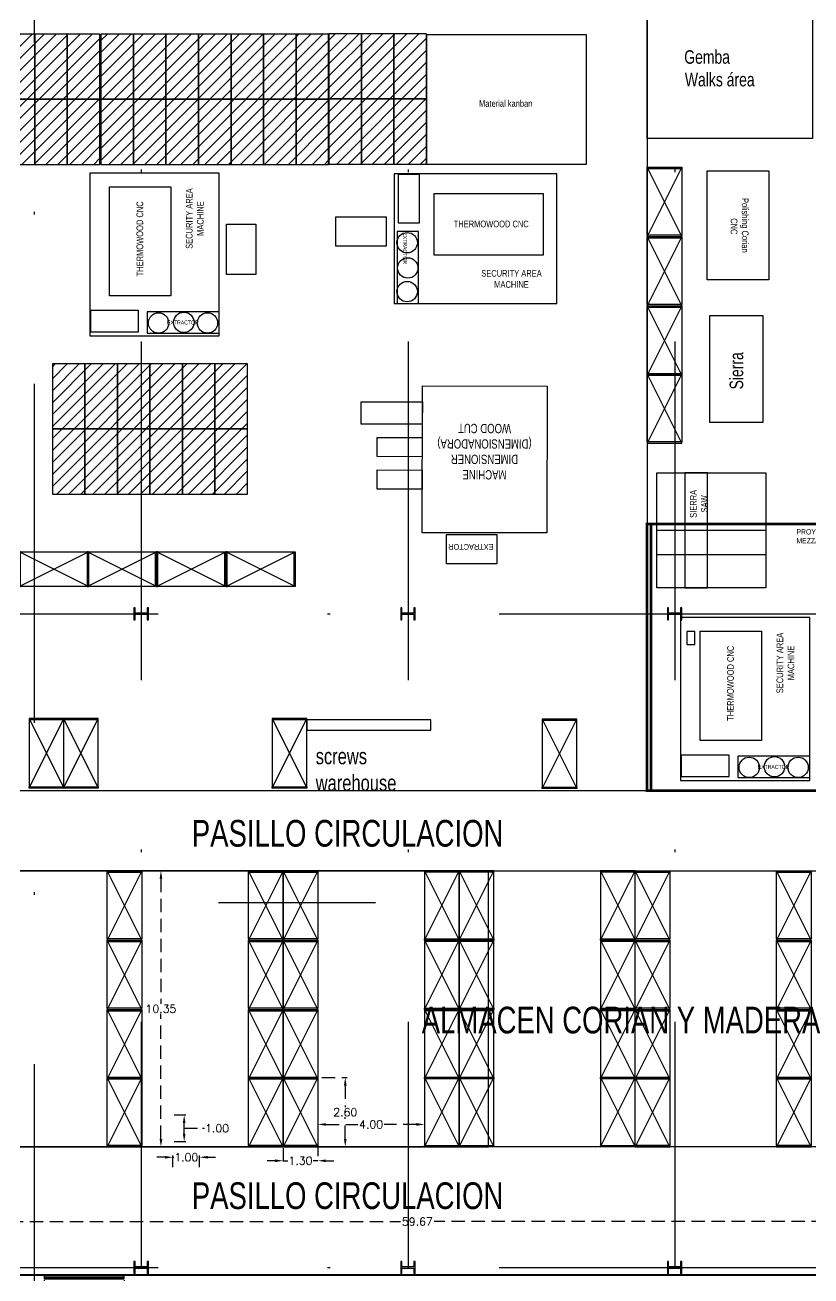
# Model space of a CAD drawing. Header units: millimetres. Extents: x 1263 to 3002, y 1308 to 2683.
# Drawn here: x 1350.77 to 1380.25, y 1355.05 to 1401.95 of the extents above; entities that cross this region are included whole.
import ezdxf

# ---------------------------------------------------------------- set-up
doc = ezdxf.new("R2010")
doc.units = ezdxf.units.MM
doc.header["$PDMODE"] = 34
doc.linetypes.add('DASHDOT', pattern=[25.4, 12.7, -6.35, 0, -6.35])
doc.linetypes.add('DASHED2', pattern=[0.375, 0.25, -0.125])
for name, color, linetype in [('1- 2', 223, 'Continuous'), ('1- muro de carga', 5, 'Continuous'), ('DIM GENERAL', 1, 'Continuous'), ('ejes', 140, 'DASHDOT'), ('LINEA LIMITE DE ZONIFICACION', 2, 'Continuous'), ('LINEA PROYECCION', 1, 'DASHED2')]:
    doc.layers.add(name, color=color, linetype=linetype)
doc.styles.add('ARRAY BASE$0$Standard', font='arial.ttf')
doc.styles.get("Standard").update_dxf_attribs({"font": 'arial.ttf'})
doc.styles.add('TEXTO GENERAL', font='swissc.ttf', dxfattribs={"width": 0.9, "height": 1})
doc.styles.add('TEXTOS', font='romans.shx')
doc.dimstyles.new('DIM-75P', dxfattribs={"dimtxt": 0.3, "dimasz": 0.3, "dimexe": 0.0675, "dimexo": 0.0468, "dimgap": 0.0375, "dimtad": 0, "dimtih": 1, "dimtoh": 1, "dimzin": 0, "dimdsep": 46, "dimtxsty": 'TEXTOS', "dimcen": 0.3, "dimclrd": 1, "dimclre": 1, "dimclrt": 2, "dimadec": 0, "dimazin": 0, "dimtfac": 1, "dimtmove": 1, "dimatfit": 3, "dimldrblk": 'flecha', "dimfxl": 0.045, "dimtolj": 1, "dimtzin": 0, "dimlwd": -1, "dimlwe": -1, "dimarcsym": 0})

# ---------------------------------------------------------------- blocks, each defined once
blk = doc.blocks.new('malla1x1')
at = {"color": 1, "linetype": 'Continuous', "ltscale": 0.01}
blk.add_lwpolyline([(80.173, 79.605), (0, 79.605), (0, 0), (101.556, 0)], close=True, dxfattribs=at)
blk = doc.blocks.new('planta conjunto')
at = {"layer": '1- 2', "lineweight": 25}
for points in [[(80.782, 25.012), (80.332, 25.012), (80.332, 25.209), (80.284, 25.209), (80.284, 24.759), (80.332, 24.759), (80.332, 24.964), (80.782, 24.964), (80.782, 24.759), (80.829, 24.759), (80.829, 25.209), (80.782, 25.209), (80.782, 25.012)], [(80.782, 25.012), (80.332, 25.012), (80.332, 25.209), (80.284, 25.209), (80.284, 24.759), (80.332, 24.759), (80.332, 24.964), (80.782, 24.964), (80.782, 24.759), (80.829, 24.759), (80.829, 25.209), (80.782, 25.209), (80.782, 25.012)], [(90.79, 25.012), (90.34, 25.012), (90.34, 25.209), (90.292, 25.209), (90.292, 24.759), (90.34, 24.759), (90.34, 24.964), (90.79, 24.964), (90.79, 24.759), (90.837, 24.759), (90.837, 25.209), (90.79, 25.209), (90.79, 25.012)], [(90.79, 25.012), (90.34, 25.012), (90.34, 25.209), (90.292, 25.209), (90.292, 24.759), (90.34, 24.759), (90.34, 24.964), (90.79, 24.964), (90.79, 24.759), (90.837, 24.759), (90.837, 25.209), (90.79, 25.209), (90.79, 25.012)], [(100.79, 25.012), (100.34, 25.012), (100.34, 25.209), (100.3, 25.209), (100.3, 24.759), (100.34, 24.759), (100.34, 24.964), (100.79, 24.964), (100.79, 24.759), (100.837, 24.759), (100.837, 25.209), (100.79, 25.209), (100.79, 25.012)], [(100.79, 25.012), (100.34, 25.012), (100.34, 25.209), (100.3, 25.209), (100.3, 24.759), (100.34, 24.759), (100.34, 24.964), (100.79, 24.964), (100.79, 24.759), (100.837, 24.759), (100.837, 25.209), (100.79, 25.209), (100.79, 25.012)], [(80.782, 0.502), (80.332, 0.502), (80.332, 0.699), (80.284, 0.699), (80.284, 0.249), (80.332, 0.249), (80.332, 0.454), (80.782, 0.454), (80.782, 0.249), (80.829, 0.249), (80.829, 0.699), (80.782, 0.699), (80.782, 0.502)], [(80.782, 0.502), (80.332, 0.502), (80.332, 0.699), (80.284, 0.699), (80.284, 0.249), (80.332, 0.249), (80.332, 0.454), (80.782, 0.454), (80.782, 0.249), (80.829, 0.249), (80.829, 0.699), (80.782, 0.699), (80.782, 0.502)], [(90.79, 0.502), (90.34, 0.502), (90.34, 0.699), (90.292, 0.699), (90.292, 0.249), (90.34, 0.249), (90.34, 0.454), (90.79, 0.454), (90.79, 0.249), (90.837, 0.249), (90.837, 0.699), (90.79, 0.699), (90.79, 0.502)], [(90.79, 0.502), (90.34, 0.502), (90.34, 0.699), (90.292, 0.699), (90.292, 0.249), (90.34, 0.249), (90.34, 0.454), (90.79, 0.454), (90.79, 0.249), (90.837, 0.249), (90.837, 0.699), (90.79, 0.699), (90.79, 0.502)], [(100.79, 0.502), (100.34, 0.502), (100.34, 0.699), (100.3, 0.699), (100.3, 0.249), (100.34, 0.249), (100.34, 0.454), (100.79, 0.454), (100.79, 0.249), (100.837, 0.249), (100.837, 0.699), (100.79, 0.699), (100.79, 0.502)], [(100.79, 0.502), (100.34, 0.502), (100.34, 0.699), (100.3, 0.699), (100.3, 0.249), (100.34, 0.249), (100.34, 0.454), (100.79, 0.454), (100.79, 0.249), (100.837, 0.249), (100.837, 0.699), (100.79, 0.699), (100.79, 0.502)]]:
    blk.add_lwpolyline(points, dxfattribs=at)
at = {"layer": '1- muro de carga', "lineweight": 25}
blk.add_lwpolyline([(6.09, 0.197), (0.197, 0.197), (0.197, 79.803), (140.923, 79.803), (162.306, 0.197), (7.291, 0.197)], dxfattribs=at)
at = {"layer": 'ejes'}
for p, q in [((80.562, 86.192), (80.562, 0.474)), ((90.57, 86.192), (90.57, 0.474)), ((100.578, 86.192), (100.578, 0.474)), ((76.545, 84.599), (76.545, -1.127)), ((-8.01, 24.984), (162.449, 24.984)), ((-8.01, 0.474), (162.449, 0.474))]:
    blk.add_line(p, q, dxfattribs=at)
blk.add_blockref('malla1x1', (60.75, 0.197))
blk = doc.blocks.new('ARRAY BASE$0$Rack madera')
for p, q in [((0.002, 0.002), (0.002, 1.302)), ((0.002, 1.302), (0.052, 1.302)), ((2.602, 1.302), (0.002, 0.002)), ((0.002, 1.302), (2.602, 0.002)), ((2.552, 1.302), (0.052, 1.302)), ((0.052, 1.302), (0.052, 0.002)), ((2.552, 0.002), (2.552, 1.302)), ((2.602, 1.302), (2.552, 1.302)), ((2.602, 0.002), (2.602, 1.302)), ((0.052, 0.002), (0.002, 0.002)), ((0.052, 0.002), (2.552, 0.002)), ((2.552, 0.002), (2.602, 0.002))]:
    blk.add_line(p, q)
blk = doc.blocks.new('*D72')
at = {"layer": 'Defpoints', "color": 0, "ltscale": 2, "transparency": 16777216}
for p in [(1357.32, 1359.505), (1356.32, 1359.091), (1357.32, 1359.091)]:
    blk.add_point(p, dxfattribs=at)
at = {"layer": 'LINEA PROYECCION', "color": 1, "ltscale": 2, "transparency": 16777216}
for p, q in [((1356.02, 1359.505), (1355.72, 1359.505)), ((1356.32, 1359.138), (1356.32, 1359.572)), ((1356.32, 1359.505), (1356.347, 1359.505)), ((1357.32, 1359.505), (1357.293, 1359.505)), ((1357.32, 1359.138), (1357.32, 1359.572)), ((1357.62, 1359.505), (1357.92, 1359.505))]:
    blk.add_line(p, q, dxfattribs=at)
for points in [[(1356.02, 1359.555), (1356.02, 1359.455), (1356.32, 1359.505)], [(1357.62, 1359.555), (1357.62, 1359.455), (1357.32, 1359.505)]]:
    blk.add_solid(points, dxfattribs=at)
at = {"layer": 'LINEA PROYECCION', "color": 2, "ltscale": 2, "transparency": 16777216, "insert": (1356.82, 1359.505), "char_height": 0.3, "attachment_point": 5, "style": 'TEXTOS'}
blk.add_mtext('\\A1;1.00', dxfattribs=at)
blk = doc.blocks.new('flecha')
at = {"ltscale": 6}
for points in [[(-0.02, 0.03), (-0.11, 0.13), (-0.12, 0.05), (-0.12, 0.21)], [(-0.02, -0.03), (-0.11, -0.13), (-0.12, -0.05), (-0.12, -0.21)]]:
    blk.add_hatch(color=256, dxfattribs=at).paths.add_polyline_path(points)
for p, q in [((0.01, -0.02), (-0.14, 0.24)), ((0.01, 0.02), (-0.14, -0.24)), ((-0.13, 0.24), (-0.13, 0.03)), ((-0.13, 0.03), (-0.1, 0.12)), ((0, 0), (-0.1, 0.12)), ((0, 0), (-0.1, -0.12)), ((-0.13, -0.02), (-0.13, -0.24)), ((-0.13, -0.02), (-0.1, -0.12))]:
    blk.add_line(p, q, dxfattribs=at)
for points in [[(-0.02, 0.03), (-0.11, 0.13), (-0.12, 0.05), (-0.12, 0.21)], [(-0.02, -0.03), (-0.11, -0.13), (-0.12, -0.05), (-0.12, -0.21)]]:
    blk.add_lwpolyline(points, close=True, dxfattribs=at)
blk = doc.blocks.new('*D73')
at = {"layer": 'Defpoints', "color": 0, "ltscale": 2, "transparency": 16777216}
for p in [(1356.32, 1361.091), (1356.739, 1361.091), (1356.32, 1360.091)]:
    blk.add_point(p, dxfattribs=at)
at = {"layer": 'LINEA PROYECCION', "color": 1, "ltscale": 2, "transparency": 16777216}
for p, q in [((1356.367, 1361.091), (1356.806, 1361.091)), ((1356.739, 1360.391), (1356.739, 1360.791)), ((1356.739, 1360.591), (1357.425, 1360.591)), ((1357.425, 1360.591), (1357.5, 1360.591)), ((1356.367, 1360.091), (1356.806, 1360.091))]:
    blk.add_line(p, q, dxfattribs=at)
for points in [[(1356.689, 1360.791), (1356.789, 1360.791), (1356.739, 1361.091)], [(1356.689, 1360.391), (1356.789, 1360.391), (1356.739, 1360.091)]]:
    blk.add_solid(points, dxfattribs=at)
at = {"layer": 'LINEA PROYECCION', "color": 2, "ltscale": 2, "transparency": 16777216, "insert": (1357.973, 1360.591), "char_height": 0.3, "attachment_point": 5, "style": 'TEXTOS'}
blk.add_mtext('\\A1;1.00', dxfattribs=at)
blk = doc.blocks.new('*D62')
at = {"layer": 'Defpoints', "color": 0, "ltscale": 2, "transparency": 16777216}
for p in [(1335.652, 1359.894), (1395.32, 1359.894), (1335.652, 1357.091)]:
    blk.add_point(p, dxfattribs=at)
at = {"layer": 'LINEA PROYECCION', "color": 1, "ltscale": 2, "transparency": 16777216}
for p, q in [((1335.652, 1359.847), (1335.652, 1357.024)), ((1395.32, 1359.847), (1395.32, 1357.024)), ((1335.952, 1357.091), (1364.848, 1357.091)), ((1395.02, 1357.091), (1366.123, 1357.091))]:
    blk.add_line(p, q, dxfattribs=at)
for points in [[(1335.952, 1357.141), (1335.952, 1357.041), (1335.652, 1357.091)], [(1395.02, 1357.141), (1395.02, 1357.041), (1395.32, 1357.091)]]:
    blk.add_solid(points, dxfattribs=at)
at = {"layer": 'LINEA PROYECCION', "color": 2, "ltscale": 2, "transparency": 16777216, "insert": (1365.486, 1357.091), "char_height": 0.3, "attachment_point": 5, "style": 'TEXTOS'}
blk.add_mtext('\\A1;59.67', dxfattribs=at)
blk = doc.blocks.new('*D63')
at = {"layer": 'Defpoints', "color": 0, "ltscale": 2, "transparency": 16777216}
for p in [(1361.752, 1361.091), (1365.752, 1361.194), (1365.752, 1360.736)]:
    blk.add_point(p, dxfattribs=at)
at = {"layer": 'LINEA PROYECCION', "color": 1, "ltscale": 2, "transparency": 16777216}
for p, q in [((1361.752, 1361.044), (1361.752, 1360.669)), ((1365.752, 1361.147), (1365.752, 1360.669)), ((1362.052, 1360.736), (1363.257, 1360.736)), ((1365.452, 1360.736), (1364.247, 1360.736))]:
    blk.add_line(p, q, dxfattribs=at)
for points in [[(1362.052, 1360.786), (1362.052, 1360.686), (1361.752, 1360.736)], [(1365.452, 1360.786), (1365.452, 1360.686), (1365.752, 1360.736)]]:
    blk.add_solid(points, dxfattribs=at)
at = {"layer": 'LINEA PROYECCION', "color": 2, "ltscale": 2, "transparency": 16777216, "insert": (1363.752, 1360.736), "char_height": 0.3, "attachment_point": 5, "style": 'TEXTOS'}
blk.add_mtext('\\A1;4.00', dxfattribs=at)
blk = doc.blocks.new('*D64')
at = {"layer": 'Defpoints', "color": 0, "ltscale": 2, "transparency": 16777216}
for p in [(1360.452, 1359.894), (1361.752, 1360.091), (1361.752, 1359.374)]:
    blk.add_point(p, dxfattribs=at)
at = {"layer": 'LINEA PROYECCION', "color": 1, "ltscale": 2, "transparency": 16777216}
for p, q in [((1361.752, 1360.044), (1361.752, 1359.306)), ((1360.452, 1359.847), (1360.452, 1359.306)), ((1360.152, 1359.374), (1359.852, 1359.374)), ((1360.452, 1359.374), (1360.629, 1359.374)), ((1361.752, 1359.374), (1361.575, 1359.374)), ((1362.052, 1359.374), (1362.352, 1359.374))]:
    blk.add_line(p, q, dxfattribs=at)
for points in [[(1360.152, 1359.424), (1360.152, 1359.324), (1360.452, 1359.374)], [(1362.052, 1359.424), (1362.052, 1359.324), (1361.752, 1359.374)]]:
    blk.add_solid(points, dxfattribs=at)
at = {"layer": 'LINEA PROYECCION', "color": 2, "ltscale": 2, "transparency": 16777216, "insert": (1361.102, 1359.374), "char_height": 0.3, "attachment_point": 5, "style": 'TEXTOS'}
blk.add_mtext('\\A1;1.30', dxfattribs=at)
blk = doc.blocks.new('*D65')
at = {"layer": 'Defpoints', "color": 0, "ltscale": 2, "transparency": 16777216}
for p in [(1361.102, 1362.494), (1361.102, 1359.894), (1362.782, 1359.894)]:
    blk.add_point(p, dxfattribs=at)
at = {"layer": 'LINEA PROYECCION', "color": 1, "ltscale": 2, "transparency": 16777216}
for p, q in [((1361.149, 1362.494), (1362.849, 1362.494)), ((1362.782, 1362.194), (1362.782, 1361.381)), ((1362.782, 1360.194), (1362.782, 1361.006)), ((1361.149, 1359.894), (1362.849, 1359.894))]:
    blk.add_line(p, q, dxfattribs=at)
for points in [[(1362.732, 1362.194), (1362.832, 1362.194), (1362.782, 1362.494)], [(1362.732, 1360.194), (1362.832, 1360.194), (1362.782, 1359.894)]]:
    blk.add_solid(points, dxfattribs=at)
at = {"layer": 'LINEA PROYECCION', "color": 2, "ltscale": 2, "transparency": 16777216, "insert": (1362.782, 1361.194), "char_height": 0.3, "attachment_point": 5, "style": 'TEXTOS'}
blk.add_mtext('\\A1;2.60', dxfattribs=at)
blk = doc.blocks.new('*D66')
at = {"layer": 'Defpoints', "color": 0, "ltscale": 2, "transparency": 16777216}
for p in [(1354.502, 1370.244), (1354.502, 1359.894), (1355.868, 1359.894)]:
    blk.add_point(p, dxfattribs=at)
at = {"layer": 'LINEA PROYECCION', "color": 1, "ltscale": 2, "transparency": 16777216}
for p, q in [((1354.549, 1370.244), (1355.935, 1370.244)), ((1355.868, 1369.944), (1355.868, 1365.256)), ((1355.868, 1360.194), (1355.868, 1364.881)), ((1354.549, 1359.894), (1355.935, 1359.894))]:
    blk.add_line(p, q, dxfattribs=at)
for points in [[(1355.818, 1369.944), (1355.918, 1369.944), (1355.868, 1370.244)], [(1355.818, 1360.194), (1355.918, 1360.194), (1355.868, 1359.894)]]:
    blk.add_solid(points, dxfattribs=at)
at = {"layer": 'LINEA PROYECCION', "color": 2, "ltscale": 2, "transparency": 16777216, "insert": (1355.868, 1365.069), "char_height": 0.3, "attachment_point": 5, "style": 'TEXTOS'}
blk.add_mtext('\\A1;10.35', dxfattribs=at)
blk = doc.blocks.new('*D52')
at = {"layer": 'Defpoints', "color": 0, "ltscale": 0.01, "transparency": 16777216}
for p in [(1.5, 1.243), (-1.5, 0.15), (1.5, 0.15)]:
    blk.add_point(p, dxfattribs=at)
at = {"layer": 'DIM GENERAL', "color": 1, "ltscale": 0.01, "transparency": 16777216}
for p, q in [((-1.5, 0.197), (-1.5, 1.31)), ((-1.4, 1.243), (-0.138, 1.243)), ((1.4, 1.243), (0.137, 1.243)), ((1.5, 0.197), (1.5, 1.31))]:
    blk.add_line(p, q, dxfattribs=at)
for points in [[(-1.4, 1.226), (-1.4, 1.26), (-1.5, 1.243)], [(1.4, 1.226), (1.4, 1.26), (1.5, 1.243)]]:
    blk.add_solid(points, dxfattribs=at)
at = {"layer": 'DIM GENERAL', "color": 2, "ltscale": 0.01, "transparency": 16777216, "insert": (0, 1.243), "char_height": 0.2, "attachment_point": 5, "rotation": 90, "style": 'TEXTOS'}
blk.add_mtext('\\A1;3.00', dxfattribs=at)
blk = doc.blocks.new('ARRAY BASE$0$PUERTA TRANSICION')
at = {"color": 1}
for points in [[(-1.5, 0), (1.5, 0), (1.5, 0.15), (-1.5, 0.15)], [(1.5, 0.05), (1.5, 0.1), (-1.5, 0.1), (-1.5, 0.05)]]:
    blk.add_lwpolyline(points, close=True, dxfattribs=at)
at = {"color": 2, "ltscale": 0.01, "insert": (0.263, 1.323), "char_height": 0.2, "attachment_point": 1, "rotation": 90}
blk.add_mtext_dynamic_manual_height_columns('H=3.00', width=0.44515, gutter_width=12.5, heights=[0], dxfattribs=at)
at = {"insert": (-0.529, 0.563), "char_height": 0.2, "attachment_point": 1, "style": 'ARRAY BASE$0$Standard'}
blk.add_mtext_dynamic_manual_height_columns('\\pxqc;PUERTA', width=1.32555, gutter_width=13.918, heights=[0.278], dxfattribs=at)
at = {"layer": 'DIM GENERAL', "ltscale": 0.01}
dim = blk.add_linear_dim(base=(1.5, 1.243), p1=(-1.5, 0.15), p2=(1.5, 0.15), angle=180, dimstyle='DIM-75P', dxfattribs=at)
dim.commit()
dim.dimension.update_dxf_attribs({"geometry": '*D52', "text_midpoint": (0, 1.243)})

msp = doc.modelspace()

# ---------------------------------------------------------------- hatches: boundary and pattern name
h = msp.add_hatch()
h.set_pattern_fill('ANSI31', color=256, scale=0.1)
h.set_pattern_definition([(45, (958.5616, 1364.29196), (-0.2245064, 0.2245064), [])])
h.paths.add_polyline_path([(1353.57382, 1399.16433), (1352.35382, 1399.16433), (1352.35382, 1396.72433), (1353.57382, 1396.72433)])
h.paths.add_polyline_path([(1352.35382, 1399.16433), (1351.13382, 1399.16433), (1351.13382, 1396.72433), (1352.35382, 1396.72433)])
h.paths.add_polyline_path([(1351.13382, 1399.16433), (1349.91382, 1399.16433), (1349.91382, 1396.72433), (1351.13382, 1396.72433)])
h.paths.add_polyline_path([(1349.90137, 1399.15331), (1348.68137, 1399.15331), (1348.68137, 1396.71331), (1349.90137, 1396.71331)])
h.paths.add_polyline_path([(1348.68137, 1399.15331), (1347.46137, 1399.15331), (1347.46137, 1396.71331), (1348.68137, 1396.71331)])
h.paths.add_polyline_path([(1346.24137, 1399.15331), (1345.02137, 1399.15331), (1345.02137, 1396.71331), (1346.24137, 1396.71331)])
h.paths.add_polyline_path([(1347.46137, 1399.15331), (1346.24137, 1399.15331), (1346.24137, 1396.71331), (1347.46137, 1396.71331)])
h.paths.add_polyline_path([(1343.80137, 1399.15331), (1342.58137, 1399.15331), (1342.58137, 1396.71331), (1343.80137, 1396.71331)])
h.paths.add_polyline_path([(1345.02137, 1399.15331), (1343.80137, 1399.15331), (1343.80137, 1396.71331), (1345.02137, 1396.71331)])
h.paths.add_polyline_path([(1342.58137, 1399.15331), (1341.36137, 1399.15331), (1341.36137, 1396.71331), (1342.58137, 1396.71331)])
h.paths.add_polyline_path([(1343.80137, 1401.59331), (1342.58137, 1401.59331), (1342.58137, 1399.15331), (1343.80137, 1399.15331)])
h.paths.add_polyline_path([(1342.58137, 1401.59331), (1341.36137, 1401.59331), (1341.36137, 1399.15331), (1342.58137, 1399.15331)])
h.paths.add_polyline_path([(1345.02137, 1401.59331), (1343.80137, 1401.59331), (1343.80137, 1399.15331), (1345.02137, 1399.15331)])
h.paths.add_polyline_path([(1346.24137, 1401.59331), (1345.02137, 1401.59331), (1345.02137, 1399.15331), (1346.24137, 1399.15331)])
h.paths.add_polyline_path([(1347.46137, 1401.59331), (1346.24137, 1401.59331), (1346.24137, 1399.15331), (1347.46137, 1399.15331)])
h.paths.add_polyline_path([(1348.68137, 1401.59331), (1347.46137, 1401.59331), (1347.46137, 1399.15331), (1348.68137, 1399.15331)])
h.paths.add_polyline_path([(1349.90137, 1401.59331), (1348.68137, 1401.59331), (1348.68137, 1399.15331), (1349.90137, 1399.15331)])
h.paths.add_polyline_path([(1351.13382, 1401.60433), (1349.91382, 1401.60433), (1349.91382, 1399.16433), (1351.13382, 1399.16433)])
h.paths.add_polyline_path([(1353.57382, 1401.60433), (1352.35382, 1401.60433), (1352.35382, 1399.16433), (1353.57382, 1399.16433)])
h.paths.add_polyline_path([(1352.35382, 1401.60433), (1351.13382, 1401.60433), (1351.13382, 1399.16433), (1352.35382, 1399.16433)])
h = msp.add_hatch()
h.set_pattern_fill('ANSI31', color=256, scale=0.1)
h.set_pattern_definition([(45, (970.817, 1364.30298), (-0.2245064, 0.2245064), [])])
h.paths.add_polyline_path([(1365.82922, 1399.17534), (1364.60922, 1399.17534), (1364.60922, 1396.73534), (1365.82922, 1396.73534)])
h.paths.add_polyline_path([(1364.60922, 1399.17534), (1363.38922, 1399.17534), (1363.38922, 1396.73534), (1364.60922, 1396.73534)])
h.paths.add_polyline_path([(1363.38922, 1399.17534), (1362.16922, 1399.17534), (1362.16922, 1396.73534), (1363.38922, 1396.73534)])
h.paths.add_polyline_path([(1362.15677, 1399.16433), (1360.93677, 1399.16433), (1360.93677, 1396.72433), (1362.15677, 1396.72433)])
h.paths.add_polyline_path([(1360.93677, 1399.16433), (1359.71677, 1399.16433), (1359.71677, 1396.72433), (1360.93677, 1396.72433)])
h.paths.add_polyline_path([(1358.49677, 1399.16433), (1357.27677, 1399.16433), (1357.27677, 1396.72433), (1358.49677, 1396.72433)])
h.paths.add_polyline_path([(1359.71677, 1399.16433), (1358.49677, 1399.16433), (1358.49677, 1396.72433), (1359.71677, 1396.72433)])
h.paths.add_polyline_path([(1356.05677, 1399.16433), (1354.83677, 1399.16433), (1354.83677, 1396.72433), (1356.05677, 1396.72433)])
h.paths.add_polyline_path([(1357.27677, 1399.16433), (1356.05677, 1399.16433), (1356.05677, 1396.72433), (1357.27677, 1396.72433)])
h.paths.add_polyline_path([(1354.83677, 1399.16433), (1353.61677, 1399.16433), (1353.61677, 1396.72433), (1354.83677, 1396.72433)])
h.paths.add_polyline_path([(1356.05677, 1401.60433), (1354.83677, 1401.60433), (1354.83677, 1399.16433), (1356.05677, 1399.16433)])
h.paths.add_polyline_path([(1354.83677, 1401.60433), (1353.61677, 1401.60433), (1353.61677, 1399.16433), (1354.83677, 1399.16433)])
h.paths.add_polyline_path([(1357.27677, 1401.60433), (1356.05677, 1401.60433), (1356.05677, 1399.16433), (1357.27677, 1399.16433)])
h.paths.add_polyline_path([(1358.49677, 1401.60433), (1357.27677, 1401.60433), (1357.27677, 1399.16433), (1358.49677, 1399.16433)])
h.paths.add_polyline_path([(1359.71677, 1401.60433), (1358.49677, 1401.60433), (1358.49677, 1399.16433), (1359.71677, 1399.16433)])
h.paths.add_polyline_path([(1360.93677, 1401.60433), (1359.71677, 1401.60433), (1359.71677, 1399.16433), (1360.93677, 1399.16433)])
h.paths.add_polyline_path([(1362.15677, 1401.60433), (1360.93677, 1401.60433), (1360.93677, 1399.16433), (1362.15677, 1399.16433)])
h.paths.add_polyline_path([(1363.38922, 1401.61534), (1362.16922, 1401.61534), (1362.16922, 1399.17534), (1363.38922, 1399.17534)])
h.paths.add_polyline_path([(1365.82922, 1401.61534), (1364.60922, 1401.61534), (1364.60922, 1399.17534), (1365.82922, 1399.17534)])
h.paths.add_polyline_path([(1364.60922, 1401.61534), (1363.38922, 1401.61534), (1363.38922, 1399.17534), (1364.60922, 1399.17534)])
h = msp.add_hatch()
h.set_pattern_fill('ANSI31', color=256, scale=0.1)
h.set_pattern_definition([(45, (939.2115, 1351.92896), (-0.2245064, 0.2245064), [])])
h.paths.add_polyline_path([(1357.89483, 1389.2463), (1356.67483, 1389.2463), (1356.67483, 1386.8063), (1357.89483, 1386.8063)])
h.paths.add_polyline_path([(1353.01483, 1389.2463), (1351.79483, 1389.2463), (1351.79483, 1386.8063), (1353.01483, 1386.8063)])
h.paths.add_polyline_path([(1354.23483, 1389.2463), (1353.01483, 1389.2463), (1353.01483, 1386.8063), (1354.23483, 1386.8063)])
h.paths.add_polyline_path([(1354.23483, 1386.8063), (1353.01483, 1386.8063), (1353.01483, 1384.3663), (1354.23483, 1384.3663)])
h.paths.add_polyline_path([(1353.01483, 1386.8063), (1351.79483, 1386.8063), (1351.79483, 1384.3663), (1353.01483, 1384.3663)])
h.paths.add_polyline_path([(1356.67483, 1386.8063), (1355.45483, 1386.8063), (1355.45483, 1384.3663), (1356.67483, 1384.3663)])
h.paths.add_polyline_path([(1355.45483, 1386.8063), (1354.23483, 1386.8063), (1354.23483, 1384.3663), (1355.45483, 1384.3663)])
h.paths.add_polyline_path([(1355.45483, 1389.2463), (1354.23483, 1389.2463), (1354.23483, 1386.8063), (1355.45483, 1386.8063)])
h.paths.add_polyline_path([(1356.67483, 1389.2463), (1355.45483, 1389.2463), (1355.45483, 1386.8063), (1356.67483, 1386.8063)])
h.paths.add_polyline_path([(1357.89483, 1386.8063), (1356.67483, 1386.8063), (1356.67483, 1384.3663), (1357.89483, 1384.3663)])
h.paths.add_polyline_path([(1359.11483, 1386.8063), (1357.89483, 1386.8063), (1357.89483, 1384.3663), (1359.11483, 1384.3663)])
h.paths.add_polyline_path([(1359.11483, 1389.2463), (1357.89483, 1389.2463), (1357.89483, 1386.8063), (1359.11483, 1386.8063)])

# ---------------------------------------------------------------- linework, layer by layer
for p, q in [((1374.10347, 1428.25035), (1374.10347, 1373.24372)), ((1374.10347, 1373.24372), (1340.65193, 1373.24372))]:
    msp.add_line(p, q)
for points in [[(1395.65193, 1410.55373), (1374.10347, 1410.55373), (1374.10347, 1373.24372), (1395.65193, 1373.24372)], [(1374.10347, 1402.98516), (1380.305, 1402.98516), (1380.305, 1397.68822), (1374.10347, 1397.68822)], [(1351.13382, 1401.60433), (1349.91382, 1401.60433), (1349.91382, 1399.16433), (1351.13382, 1399.16433)], [(1352.35382, 1401.60433), (1351.13382, 1401.60433), (1351.13382, 1399.16433), (1352.35382, 1399.16433)], [(1353.57382, 1401.60433), (1352.35382, 1401.60433), (1352.35382, 1399.16433), (1353.57382, 1399.16433)], [(1354.83677, 1401.60433), (1353.61677, 1401.60433), (1353.61677, 1399.16433), (1354.83677, 1399.16433)], [(1356.05677, 1401.60433), (1354.83677, 1401.60433), (1354.83677, 1399.16433), (1356.05677, 1399.16433)], [(1357.27677, 1401.60433), (1356.05677, 1401.60433), (1356.05677, 1399.16433), (1357.27677, 1399.16433)], [(1358.49677, 1401.60433), (1357.27677, 1401.60433), (1357.27677, 1399.16433), (1358.49677, 1399.16433)], [(1359.71677, 1401.60433), (1358.49677, 1401.60433), (1358.49677, 1399.16433), (1359.71677, 1399.16433)], [(1360.93677, 1401.60433), (1359.71677, 1401.60433), (1359.71677, 1399.16433), (1360.93677, 1399.16433)], [(1362.15677, 1401.60433), (1360.93677, 1401.60433), (1360.93677, 1399.16433), (1362.15677, 1399.16433)], [(1363.38922, 1401.61534), (1362.16922, 1401.61534), (1362.16922, 1399.17534), (1363.38922, 1399.17534)], [(1364.60922, 1401.61534), (1363.38922, 1401.61534), (1363.38922, 1399.17534), (1364.60922, 1399.17534)], [(1365.82922, 1401.61534), (1364.60922, 1401.61534), (1364.60922, 1399.17534), (1365.82922, 1399.17534)], [(1365.82922, 1396.73534), (1371.82922, 1396.73534), (1371.82922, 1401.57534), (1365.82922, 1401.57534)], [(1351.13382, 1399.16433), (1349.91382, 1399.16433), (1349.91382, 1396.72433), (1351.13382, 1396.72433)], [(1352.35382, 1399.16433), (1351.13382, 1399.16433), (1351.13382, 1396.72433), (1352.35382, 1396.72433)], [(1353.57382, 1399.16433), (1352.35382, 1399.16433), (1352.35382, 1396.72433), (1353.57382, 1396.72433)], [(1354.83677, 1399.16433), (1353.61677, 1399.16433), (1353.61677, 1396.72433), (1354.83677, 1396.72433)], [(1356.05677, 1399.16433), (1354.83677, 1399.16433), (1354.83677, 1396.72433), (1356.05677, 1396.72433)], [(1357.27677, 1399.16433), (1356.05677, 1399.16433), (1356.05677, 1396.72433), (1357.27677, 1396.72433)], [(1358.49677, 1399.16433), (1357.27677, 1399.16433), (1357.27677, 1396.72433), (1358.49677, 1396.72433)], [(1359.71677, 1399.16433), (1358.49677, 1399.16433), (1358.49677, 1396.72433), (1359.71677, 1396.72433)], [(1360.93677, 1399.16433), (1359.71677, 1399.16433), (1359.71677, 1396.72433), (1360.93677, 1396.72433)], [(1362.15677, 1399.16433), (1360.93677, 1399.16433), (1360.93677, 1396.72433), (1362.15677, 1396.72433)], [(1363.38922, 1399.17534), (1362.16922, 1399.17534), (1362.16922, 1396.73534), (1363.38922, 1396.73534)], [(1364.60922, 1399.17534), (1363.38922, 1399.17534), (1363.38922, 1396.73534), (1364.60922, 1396.73534)], [(1365.82922, 1399.17534), (1364.60922, 1399.17534), (1364.60922, 1396.73534), (1365.82922, 1396.73534)], [(1378.66891, 1392.39091), (1376.35791, 1392.39091), (1376.35791, 1396.47991), (1378.66891, 1396.47991)], [(1353.2041, 1396.39686), (1353.2041, 1390.29015), (1358.05761, 1390.29015), (1358.05761, 1396.39686)], [(1370.72292, 1396.36306), (1364.61621, 1396.36306), (1364.61621, 1391.50955), (1370.72292, 1391.50955)], [(1364.7667, 1396.33765), (1364.7667, 1394.53765), (1365.5667, 1394.53765), (1365.5667, 1396.33765)], [(1356.24479, 1391.79017), (1353.93379, 1391.79017), (1353.93379, 1395.87917), (1356.24479, 1395.87917)], [(1366.11622, 1393.32236), (1366.11622, 1395.63336), (1370.20522, 1395.63336), (1370.20522, 1393.32236)], [(1362.42991, 1394.76046), (1364.31991, 1394.7566), (1364.31767, 1393.6576), (1362.42767, 1393.66147)], [(1358.32951, 1392.59174), (1358.33337, 1394.48174), (1359.43237, 1394.47949), (1359.42851, 1392.5895)], [(1364.72392, 1394.21288), (1364.72392, 1391.51288), (1365.52392, 1391.51288), (1365.52392, 1394.21288)], [(1353.2295, 1390.44064), (1355.0295, 1390.44064), (1355.0295, 1391.24064), (1353.2295, 1391.24064)], [(1355.35428, 1390.39786), (1358.05428, 1390.39786), (1358.05428, 1391.19786), (1355.35428, 1391.19786)], [(1376.45205, 1387.05323), (1376.45205, 1391.05482), (1378.4504, 1391.05482), (1378.4504, 1387.05323)], [(1353.01483, 1389.2463), (1351.79483, 1389.2463), (1351.79483, 1386.8063), (1353.01483, 1386.8063)], [(1354.23483, 1389.2463), (1353.01483, 1389.2463), (1353.01483, 1386.8063), (1354.23483, 1386.8063)], [(1355.45483, 1389.2463), (1354.23483, 1389.2463), (1354.23483, 1386.8063), (1355.45483, 1386.8063)], [(1356.67483, 1389.2463), (1355.45483, 1389.2463), (1355.45483, 1386.8063), (1356.67483, 1386.8063)], [(1357.89483, 1389.2463), (1356.67483, 1389.2463), (1356.67483, 1386.8063), (1357.89483, 1386.8063)], [(1359.11483, 1389.2463), (1357.89483, 1389.2463), (1357.89483, 1386.8063), (1359.11483, 1386.8063)], [(1370.34252, 1382.90737), (1365.66853, 1382.91692), (1365.67977, 1388.42091), (1370.35376, 1388.41136)], [(1365.67273, 1386.98403), (1363.38274, 1386.98871), (1363.38445, 1387.82571), (1365.67444, 1387.82103)], [(1353.01483, 1386.8063), (1351.79483, 1386.8063), (1351.79483, 1384.3663), (1353.01483, 1384.3663)], [(1354.23483, 1386.8063), (1353.01483, 1386.8063), (1353.01483, 1384.3663), (1354.23483, 1384.3663)], [(1355.45483, 1386.8063), (1354.23483, 1386.8063), (1354.23483, 1384.3663), (1355.45483, 1384.3663)], [(1356.67483, 1386.8063), (1355.45483, 1386.8063), (1355.45483, 1384.3663), (1356.67483, 1384.3663)], [(1357.89483, 1386.8063), (1356.67483, 1386.8063), (1356.67483, 1384.3663), (1357.89483, 1384.3663)], [(1359.11483, 1386.8063), (1357.89483, 1386.8063), (1357.89483, 1384.3663), (1359.11483, 1384.3663)], [(1365.67025, 1385.76603), (1363.98125, 1385.76948), (1363.98272, 1386.48748), (1365.67171, 1386.48403)], [(1365.66776, 1384.54804), (1363.97876, 1384.55149), (1363.98023, 1385.26949), (1365.66923, 1385.26603)], [(1374.46939, 1380.84807), (1374.46939, 1385.16407), (1378.56239, 1385.16407), (1378.56239, 1380.84807)], [(1376.36839, 1380.84807), (1376.36839, 1385.16407), (1375.51589, 1385.16407), (1375.51589, 1380.84807)], [(1374.46939, 1382.09308), (1374.46939, 1383.00607), (1378.56239, 1383.00607), (1378.56239, 1382.09308)], [(1366.57549, 1382.84825), (1368.46549, 1382.84439), (1368.46324, 1381.7454), (1366.57325, 1381.74926)], [(1375.35967, 1379.73835), (1375.35967, 1373.63164), (1380.21318, 1373.63164), (1380.21318, 1379.73835)], [(1375.90016, 1378.72157), (1375.90016, 1379.21657), (1375.60016, 1379.21657), (1375.60016, 1378.72157)], [(1378.40036, 1375.13166), (1376.08936, 1375.13166), (1376.08936, 1379.22066), (1378.40036, 1379.22066)], [(1365.98731, 1375.8965), (1361.33905, 1375.8965), (1361.33905, 1375.51974), (1365.98731, 1375.51974)], [(1375.38507, 1373.78213), (1377.18507, 1373.78213), (1377.18507, 1374.58213), (1375.38507, 1374.58213)], [(1377.50985, 1373.73936), (1380.20985, 1373.73936), (1380.20985, 1374.53936), (1377.50985, 1374.53936)], [(1395.65192, 1359.89372), (1340.65193, 1359.89372), (1340.65193, 1370.24372), (1395.65192, 1370.24372)], [(1340.65193, 1359.89372), (1368.15192, 1359.89372), (1368.15192, 1370.24372), (1340.65193, 1370.24372)]]:
    msp.add_lwpolyline(points, close=True)
at = {"const_width": 0.1}
msp.add_lwpolyline([(1374.10347, 1383.24372), (1374.10347, 1373.24372), (1395.65193, 1373.24372), (1395.65193, 1383.24372)], close=True, dxfattribs=at)
for centre in [(1365.10394, 1393.78768), (1365.12674, 1392.84044), (1365.10402, 1391.95405), (1355.77947, 1390.77788), (1356.72671, 1390.80068), (1357.6131, 1390.77796), (1377.93504, 1374.11937), (1378.88228, 1374.14217), (1379.76867, 1374.11945)]:
    msp.add_circle(centre, 0.38257)
at = {"layer": '1- muro de carga', "lineweight": 25}
msp.add_line((1363.91941, 1369.04819), (1358.02683, 1369.04819), dxfattribs=at)
msp.add_lwpolyline([(1280.65975, 1355.0912), (1274.76717, 1355.0912), (1274.76717, 1434.69625), (1415.49241, 1434.69625), (1436.87568, 1355.0912), (1281.8604, 1355.0912)], dxfattribs=at)
at = {"layer": 'LINEA PROYECCION', "ltscale": 2, "const_width": 0.1}
msp.add_lwpolyline([(1374.25347, 1373.24372), (1374.25347, 1383.24372), (1395.80193, 1383.24372), (1395.80193, 1397.2111), (1401.12142, 1397.2111), (1401.12142, 1391.7111), (1398.07617, 1391.7111), (1398.07617, 1373.24372), (1374.25347, 1373.24372)], dxfattribs=at)

# ---------------------------------------------------------------- block references
msp.add_blockref('planta conjunto', (1274.5697, 1354.89372))
at = {"xscale": -1}
for p, rotation in [((1374.10163, 1394.01528), 270), ((1374.10163, 1391.41528), 270), ((1374.10162, 1388.81528), 270), ((1374.10162, 1386.26528), 270), ((1350.54472, 1382.19765), 180), ((1353.09472, 1382.19765), 180), ((1355.69472, 1382.19764), 180), ((1358.29472, 1382.19764), 180)]:
    msp.add_blockref('ARRAY BASE$0$Rack madera', p, dxfattribs=dict(at, rotation=rotation))
for name, p, rotation in [('ARRAY BASE$0$Rack madera', (1352.22461, 1373.34429), 90), ('ARRAY BASE$0$Rack madera', (1353.51895, 1373.34429), 90), ('ARRAY BASE$0$Rack madera', (1361.33892, 1373.3444), 90), ('ARRAY BASE$0$Rack madera', (1371.47051, 1373.33059), 90), ('ARRAY BASE$0$PUERTA TRANSICION', (1352.99014, 1355.09372), 180)]:
    msp.add_blockref(name, p, dxfattribs=dict(rotation=rotation))
at = {"lineweight": 211, "xscale": -1, "rotation": 270}
for p in [(1353.85011, 1367.64162), (1359.15011, 1367.64162), (1360.45013, 1367.64162), (1373.65015, 1367.64162), (1378.95015, 1367.64162), (1353.85011, 1365.04162), (1359.15011, 1365.04162), (1360.45012, 1365.04162), (1373.65014, 1365.04162), (1378.95014, 1365.04162), (1353.8501, 1362.44162), (1359.1501, 1362.44162), (1360.45012, 1362.44162), (1373.65013, 1362.44162), (1378.95013, 1362.44162), (1353.8501, 1359.89162), (1359.1501, 1359.89162), (1360.45012, 1359.89162), (1373.65013, 1359.89162), (1378.95013, 1359.89162)]:
    msp.add_blockref('ARRAY BASE$0$Rack madera', p, dxfattribs=at)
at = {"lineweight": 211, "rotation": 90}
for p in [(1367.05379, 1367.64162), (1368.35381, 1367.64162), (1373.65381, 1367.64162), (1367.0538, 1365.04162), (1368.35382, 1365.04162), (1373.65382, 1365.04162), (1367.0538, 1362.44162), (1368.35382, 1362.44162), (1373.65382, 1362.44162), (1367.0538, 1359.89162), (1368.35382, 1359.89162), (1373.65382, 1359.89162)]:
    msp.add_blockref('ARRAY BASE$0$Rack madera', p, dxfattribs=at)

# ---------------------------------------------------------------- texts
at = {"style": 'TEXTO GENERAL', "width": 0.9}
for s, p in [('Gemba', (1375.49706, 1400.49528)), ('Walks área', (1375.52108, 1399.64776))]:
    msp.add_text(s, height=0.507328, dxfattribs=at).set_placement(p)
msp.add_text('Sierra', height=0.507328, rotation=90, dxfattribs=at).set_placement((1377.7078, 1388.28665))
at = {"attachment_point": 1, "style": 'TEXTO GENERAL'}
for s, width, gutter_width, heights, insert, char_height in [('Material kanban', 3.7524625, 0, [1.89809], (1367.79967, 1399.13041), 0.25), ('\\pxqc;THERMOWOOD CNC', 3.7524625, 0, [1.89809], (1366.38083, 1394.61552), 0.25), ('\\pxqc;SECURITY AREA\\PMACHINE', 5.3809735, 12.5, [0], (1366.32713, 1392.76469), 0.25), ('\\pxqc;EXTRACTOR', 5.3809735, 12.5, [0], (1354.00111, 1390.87192), 0.15), ('screws warehouse', 0.6, 12.5, [4.34109], (1361.67342, 1374.83725), 0.6), ('\\pxqc;EXTRACTOR', 5.3809735, 12.5, [0], (1376.15668, 1374.21341), 0.15)]:
    msp.add_mtext_dynamic_manual_height_columns(s, width=width, gutter_width=gutter_width, heights=heights, dxfattribs=dict(at, insert=insert, char_height=char_height))
for s, width, gutter_width, heights, insert, char_height, rotation in [('\\pxqc;SECURITY AREA\\PMACHINE', 5.3809735, 12.5, [0], (1356.80247, 1392.00107), 0.25, 90), ('\\pxqc;THERMOWOOD CNC', 3.7524625, 0, [1.89809], (1354.95163, 1392.05477), 0.25, 90), ('\\pxqc;Polishing Corian\\P CNC', 3.7524625, 0, [1.89809], (1377.90862, 1396.31516), 0.25, 270), ('\\pxqc;EXTRACTOR', 5.3809735, 12.5, [0], (1365.10157, 1396.27233), 0.15, 270), ('\\pxqc;MACHINE \\PDIMENSIONER\\P(DIMENSIONADORA)\\PWOOD CUT', 7.4694962, 17.35164, [0], (1371.73719, 1384.90552), 0.3470328, 179.882949), ('\\pxqc;SIERRA\\PSAW', 5.3809735, 12.5, [0], (1375.71482, 1381.30715), 0.25, 90), ('\\pxqc;EXTRACTOR', 4.6108265, 10.71095, [0], (1369.79844, 1382.27279), 0.214219, 179.882949), ('\\pxqc;SECURITY AREA\\PMACHINE', 5.3809735, 12.5, [0], (1378.95804, 1375.34257), 0.25, 90), ('\\pxqc;THERMOWOOD CNC', 3.7524625, 0, [1.89809], (1377.1072, 1375.39626), 0.25, 90)]:
    msp.add_mtext_dynamic_manual_height_columns(s, width=width, gutter_width=gutter_width, heights=heights, dxfattribs=dict(at, insert=insert, char_height=char_height, rotation=rotation))
at = {"layer": 'LINEA LIMITE DE ZONIFICACION', "ltscale": 0.01, "style": 'TEXTO GENERAL', "width": 0.9}
for s, p in [('PASILLO CIRCULACION', (1357.02746, 1371.14851)), ('ALMACEN CORIAN Y MADERA', (1365.65292, 1364.14851)), ('PASILLO CIRCULACION', (1357.02746, 1357.56424))]:
    msp.add_text(s, height=1, dxfattribs=at).set_placement(p)
at = {"layer": 'LINEA PROYECCION', "ltscale": 2, "insert": (1379.70616, 1383.04988), "char_height": 0.2, "attachment_point": 1, "style": 'TEXTO GENERAL'}
msp.add_mtext_dynamic_manual_height_columns('PROYECCION MEZZANINE', width=2.4102633, gutter_width=5, heights=[0], dxfattribs=at)

# ---------------------------------------------------------------- dimensions: what is measured, and where the dimension line sits
at = {"layer": 'LINEA PROYECCION', "ltscale": 2}
for base, p1, p2, picture, middle in [((1355.86762, 1359.89372), (1354.50195, 1370.24372), (1354.50193, 1359.89372), '*D66', (1355.86762, 1365.06872)), ((1362.78197, 1359.89372), (1361.10195, 1362.49372), (1361.10195, 1359.89372), '*D65', (1362.78197, 1361.19372)), ((1356.73887, 1361.0912), (1356.31982, 1360.0912), (1356.31982, 1361.0912), '*D73', (1357.53762, 1360.5912))]:
    dim = msp.add_linear_dim(base=base, p1=p1, p2=p2, angle=90, dimstyle='DIM-75P', dxfattribs=at)
    dim.commit()
    dim.dimension.update_dxf_attribs({"geometry": picture, "text_midpoint": middle})
for base, p1, p2, picture, middle in [((1365.75197, 1360.73614), (1361.75195, 1361.0912), (1365.75197, 1361.19372), '*D63', (1363.75196, 1360.73614)), ((1335.65193, 1357.0912), (1395.31982, 1359.89372), (1335.65193, 1359.89372), '*D62', (1365.48588, 1357.0912)), ((1361.75195, 1359.37378), (1360.45193, 1359.89372), (1361.75195, 1360.0912), '*D64', (1361.10194, 1359.37378)), ((1357.31982, 1359.50494), (1356.31982, 1359.0912), (1357.31982, 1359.0912), '*D72', (1356.81982, 1359.50494))]:
    dim = msp.add_linear_dim(base=base, p1=p1, p2=p2, dimstyle='DIM-75P', dxfattribs=at)
    dim.commit()
    dim.dimension.update_dxf_attribs({"geometry": picture, "text_midpoint": middle})

doc.saveas('drawing.dxf')
